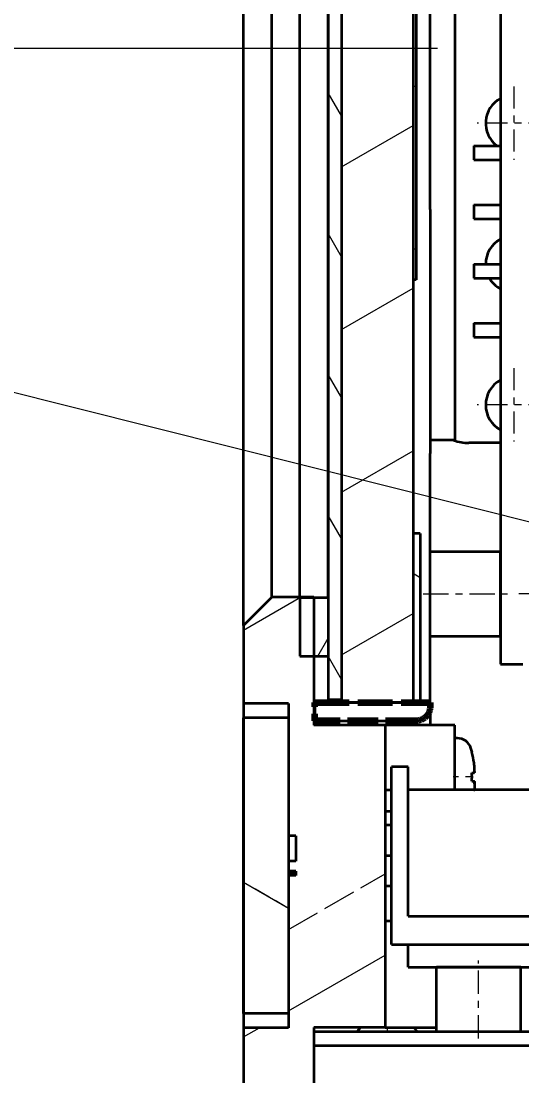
# Model space of a CAD drawing. Extents: x 23 to 417, y 3 to 294.
# Drawn here: x 130.62 to 137.74, y 83.23 to 98.2 of the extents above; entities that cross this region are included whole.
import ezdxf
from ezdxf.enums import TextEntityAlignment as Align

# ---------------------------------------------------------------- set-up
doc = ezdxf.new("R2010")
doc.units = 0
doc.linetypes.add('DASHDOT', pattern=[18.5, 12, -3, 0.5, -3])
doc.linetypes.add('DASHED', pattern=[15, 12, -3])
doc.layers.get('0').update_dxf_attribs({"lineweight": 13})
doc.styles.get("Standard").update_dxf_attribs({"font": 'isocp.shx'})
doc.dimstyles.get("Standard").update_dxf_attribs({"dimtxt": 2.5, "dimasz": 2.5, "dimexe": 1.25, "dimexo": 0.625, "dimtad": 1, "dimtxsty": 'Standard', "dimcen": 2.5, "dimadec": 0, "dimazin": 0, "dimtfac": 1, "dimtmove": 0, "dimatfit": 0, "dimfxl": 0, "dimarcsym": 0})

# ---------------------------------------------------------------- blocks, each defined once
blk = doc.blocks.new('*D489')
at = {"color": 30, "lineweight": 13, "transparency": 16777216}
for p, q in [((139.311, 96.489), (139.311, 76.005)), ((115.691, 76.005), (144.311, 76.005))]:
    blk.add_line(p, q, dxfattribs=at)
at = {"color": 30, "lineweight": 13, "ltscale": 0.117668, "transparency": 16777216}
blk.add_line((133.781, 80.712), (133.781, 76.005), dxfattribs=at)
at = {"color": 30, "lineweight": 13, "transparency": 16777216}
for points in [[(131.849, 75.488), (133.781, 76.005), (131.849, 76.523)], [(141.243, 76.523), (139.311, 76.005), (141.243, 75.488)]]:
    blk.add_lwpolyline(points, dxfattribs=at)
for s, height, width, p, p2 in [('[', 2, 1.552527, (124.729, 78.005), (125.505, 78.005)), (']', 2, 1.552524, (129.059, 78.005), (129.835, 78.005)), ('27.7', 2, 1.341762, (115.691, 78.005), (121.729, 78.005)), ('1', 2, 2.21984, (126.505, 78.005), (128.059, 78.005)), ('/', 1, 1.818182, (122.729, 78.505), (123.729, 78.505))]:
    blk.add_text(s, height=height, dxfattribs=dict(at, width=width)).set_placement(p, p2, align=Align.FIT)
blk = doc.blocks.new('BLOCK4470')
at = {"color": 7, "linetype": 'DASHDOT', "lineweight": 13, "ltscale": 0.13}
for p, q in [((-15.3, -30.2), (-15.3, -35.4)), ((-12.7, -32.8), (-17.9, -32.8))]:
    blk.add_line(p, q, dxfattribs=at)
blk = doc.blocks.new('BLOCK4481')
at = {"color": 7, "linetype": 'DASHDOT', "lineweight": 13, "ltscale": 0.13}
for p, q in [((-15.3, -10.2), (-15.3, -15.4)), ((-12.7, -12.8), (-17.9, -12.8))]:
    blk.add_line(p, q, dxfattribs=at)
blk = doc.blocks.new('BLOCK4551')
at = {"color": 7, "lineweight": 13}
blk.add_line((1.613, -45.071), (-69.923, -27.135), dxfattribs=at)
blk = doc.blocks.new('BLOCK4554')
at = {"color": 7, "lineweight": 35}
for p, q in [((-34.5, -48.45), (-34.5, 49.55)), ((-28.5, 49.88), (-28.5, -53.72)), ((-27.55, 50.08), (-27.55, -53.92)), ((-27.55, 49.88), (-27.55, -53.72)), ((-22.45, 50.08), (-22.45, -53.92)), ((-32.5, -46.45), (-32.5, 47.55)), ((-30.5, -46.45), (-30.5, 47.55)), ((-28.5, -46.47), (-28.5, 47.57)), ((-16.25, 47.3), (-16.25, -51.2)), ((-19.5, 39.3), (-19.5, -35.3)), ((-22.45, 15.08), (-22.45, -23.92)), ((-22.25, 15.08), (-22.25, -23.92)), ((-34.5, -76), (-34.5, -55)), ((-34.5, -55), (-34.5, -76)), ((-31.3, -55), (-31.3, -76)), ((-24.45, -55.52), (-24.45, -76.997)), ((-22.8, -71.097), (12.2, -71.097)), ((-22.8, -72.697), (12.2, -72.697)), ((48.9, -77.297), (-29.5, -77.297)), ((48.9, -78.297), (-29.5, -78.297))]:
    blk.add_line(p, q, dxfattribs=at)
at = {"color": 7, "lineweight": 35, "ltscale": 0.487499}
blk.add_line((-21.25, -18.92), (-21.25, 0.58), dxfattribs=at)
at = {"color": 7, "lineweight": 35, "ltscale": 0.047501}
for p, q in [((-18.15, -14.4), (-16.25, -14.4)), ((-18.15, -14.4), (-16.25, -14.4)), ((-18.15, -15.4), (-16.25, -15.4)), ((-18.15, -18.6), (-16.25, -18.6)), ((-18.15, -18.6), (-16.25, -18.6)), ((-18.15, -19.6), (-16.25, -19.6)), ((-18.15, -22.8), (-16.25, -22.8)), ((-18.15, -22.8), (-16.25, -22.8)), ((-18.15, -23.8), (-16.25, -23.8)), ((-18.15, -27), (-16.25, -27)), ((-18.15, -27), (-16.25, -27)), ((-18.15, -28), (-16.25, -28))]:
    blk.add_line(p, q, dxfattribs=at)
at = {"color": 7, "lineweight": 35, "ltscale": 0.025}
for p, q in [((-18.15, -14.4), (-18.15, -15.4)), ((-18.15, -18.6), (-18.15, -19.6)), ((-18.15, -22.8), (-18.15, -23.8)), ((-18.15, -27), (-18.15, -28)), ((-34.5, -54), (-34.5, -55)), ((-34.5, -76), (-34.5, -77)), ((-29.5, -77.297), (-29.5, -78.297))]:
    blk.add_line(p, q, dxfattribs=at)
at = {"color": 7, "lineweight": 35, "ltscale": 0.216506}
for p, q in [((-21.25, -18.92), (-21.25, -27.58)), ((-21.25, -27.58), (-21.25, -36.241))]:
    blk.add_line(p, q, dxfattribs=at)
at = {"color": 7, "lineweight": 35, "ltscale": 0.005}
blk.add_line((-22.25, -23.92), (-22.45, -23.92), dxfattribs=at)
at = {"color": 7, "lineweight": 35, "ltscale": 0.04375}
blk.add_line((-19.5, -35.3), (-21.25, -35.3), dxfattribs=at)
at = {"color": 7, "lineweight": 35, "ltscale": 0.056252}
blk.add_line((-16.25, -35.5), (-18.5, -35.5), dxfattribs=at)
at = {"color": 7, "lineweight": 35, "ltscale": 0.441987}
blk.add_line((-21.25, -53.92), (-21.25, -36.241), dxfattribs=at)
at = {"color": 7, "lineweight": 35, "ltscale": 0.3}
for p, q in [((-22.45, -41.92), (-22.45, -53.92)), ((-21.95, -41.92), (-21.95, -53.92))]:
    blk.add_line(p, q, dxfattribs=at)
at = {"color": 7, "lineweight": 35, "ltscale": 0.0125}
for p, q in [((-21.95, -41.92), (-22.45, -41.92)), ((-21.95, -53.92), (-22.45, -53.92)), ((-30.8, -63.38), (-31.3, -63.38)), ((-30.8, -65.18), (-31.3, -65.18)), ((-30.8, -65.897), (-31.3, -65.897)), ((-31.3, -66.047), (-30.8, -66.047)), ((-30.8, -66.197), (-31.3, -66.197))]:
    blk.add_line(p, q, dxfattribs=at)
at = {"color": 7, "lineweight": 35, "ltscale": 0.125}
for p, q in [((-21.25, -43.2), (-16.25, -43.2)), ((-21.25, -49.2), (-16.25, -49.2))]:
    blk.add_line(p, q, dxfattribs=at)
at = {"color": 7, "lineweight": 35, "ltscale": 0.15}
blk.add_line((-16.25, -49.2), (-16.25, -43.2), dxfattribs=at)
at = {"color": 7, "lineweight": 35, "ltscale": 0.070711}
blk.add_line((-32.5, -46.45), (-34.5, -48.45), dxfattribs=at)
at = {"color": 7, "lineweight": 35, "ltscale": 0.075}
for p, q in [((-29.5, -46.45), (-32.5, -46.45)), ((-17.8, -72.697), (-20.8, -72.697)), ((-14.8, -72.697), (-17.8, -72.697)), ((-17.8, -77.297), (-20.8, -77.297)), ((-14.8, -77.297), (-17.8, -77.297))]:
    blk.add_line(p, q, dxfattribs=at)
at = {"color": 7, "lineweight": 35, "ltscale": 0.10425}
for p, q in [((-30.5, -46.47), (-30.5, -50.64)), ((-28.5, -46.47), (-28.5, -50.64))]:
    blk.add_line(p, q, dxfattribs=at)
at = {"color": 7, "lineweight": 35, "ltscale": 0.05}
for p, q in [((-30.5, -46.47), (-28.5, -46.47)), ((-30.5, -50.64), (-28.5, -50.64))]:
    blk.add_line(p, q, dxfattribs=at)
at = {"color": 7, "lineweight": 35, "ltscale": 0.22675}
blk.add_line((-29.5, -46.45), (-29.5, -55.52), dxfattribs=at)
at = {"color": 7, "lineweight": 35, "ltscale": 0.13875}
blk.add_line((-34.5, -48.45), (-34.5, -54), dxfattribs=at)
at = {"color": 7, "lineweight": 35, "ltscale": 0.04}
for p, q in [((-16.25, -51.2), (-14.65, -51.2)), ((-22.8, -72.697), (-22.8, -71.097))]:
    blk.add_line(p, q, dxfattribs=at)
at = {"color": 7, "lineweight": 35, "ltscale": 0.02375}
blk.add_line((-27.55, -53.72), (-28.5, -53.72), dxfattribs=at)
at = {"color": 7, "lineweight": 35, "ltscale": 0.08}
for p, q in [((-31.3, -54), (-34.5, -54)), ((-31.3, -55), (-34.5, -55)), ((-31.3, -76), (-34.5, -76)), ((-31.3, -77), (-34.5, -77))]:
    blk.add_line(p, q, dxfattribs=at)
at = {"color": 7, "lineweight": 35, "ltscale": 0.23449}
blk.add_line((-31.3, -54), (-31.3, -63.38), dxfattribs=at)
at = {"color": 7, "lineweight": 35, "ltscale": 0.205}
blk.add_line((-29.45, -53.92), (-21.25, -53.92), dxfattribs=at)
at = {"color": 7, "lineweight": 35, "ltscale": 0.0325}
blk.add_line((-29.45, -53.92), (-29.45, -55.22), dxfattribs=at)
at = {"color": 7, "lineweight": 35, "ltscale": 0.1275}
blk.add_line((-22.45, -53.92), (-27.55, -53.92), dxfattribs=at)
at = {"color": 7, "lineweight": 35, "ltscale": 0.0075}
for p, q in [((-21.25, -53.92), (-21.25, -54.22)), ((-30.8, -65.897), (-30.8, -66.197))]:
    blk.add_line(p, q, dxfattribs=at)
at = {"color": 7, "lineweight": 35, "ltscale": 0.029761}
blk.add_line((-21.25, -54.23), (-21.25, -55.42), dxfattribs=at)
at = {"color": 7, "lineweight": 35, "ltscale": 0.18}
blk.add_line((-29.45, -55.22), (-22.25, -55.22), dxfattribs=at)
at = {"color": 7, "lineweight": 35, "ltscale": 0.005016}
blk.add_line((-22.45, -55.219), (-22.45, -55.42), dxfattribs=at)
at = {"color": 7, "lineweight": 35, "ltscale": 0.007499}
blk.add_line((-22.45, -55.52), (-22.45, -55.22), dxfattribs=at)
at = {"color": 7, "lineweight": 35, "ltscale": 0.12625}
for p, q in [((-24.45, -55.52), (-29.5, -55.52)), ((-24.45, -76.997), (-29.5, -76.997))]:
    blk.add_line(p, q, dxfattribs=at)
at = {"color": 7, "lineweight": 35, "ltscale": 0.12375}
blk.add_line((-19.5, -55.52), (-24.45, -55.52), dxfattribs=at)
at = {"color": 7, "lineweight": 35, "ltscale": 0.0025}
for p, q in [((-22.45, -55.42), (-22.45, -55.52)), ((-21.25, -55.42), (-21.25, -55.52))]:
    blk.add_line(p, q, dxfattribs=at)
at = {"color": 7, "lineweight": 35, "ltscale": 0.114415}
blk.add_line((-19.5, -60.097), (-19.5, -55.52), dxfattribs=at)
at = {"color": 7, "lineweight": 35, "ltscale": 0.004728}
blk.add_line((-19.311, -56.45), (-19.5, -56.45), dxfattribs=at)
at = {"color": 7, "lineweight": 35, "ltscale": 0.000166027}
blk.add_line((-18.279, -57.45), (-18.272, -57.45), dxfattribs=at)
at = {"color": 7, "lineweight": 35, "ltscale": 0.315}
blk.add_line((-24, -71.097), (-24, -58.497), dxfattribs=at)
at = {"color": 7, "lineweight": 35, "ltscale": 0.03}
blk.add_line((-22.8, -58.497), (-24, -58.497), dxfattribs=at)
at = {"color": 7, "lineweight": 35, "ltscale": 0.265}
blk.add_line((-22.8, -69.097), (-22.8, -58.497), dxfattribs=at)
at = {"color": 7, "lineweight": 35, "ltscale": 0.003766}
for p, q in [((-18.279, -58.9), (-18.128, -58.9)), ((-18.279, -59.5), (-18.128, -59.5))]:
    blk.add_line(p, q, dxfattribs=at)
at = {"color": 7, "lineweight": 35, "ltscale": 0.000363126}
blk.add_line((-34.5, -60.51), (-34.5, -60.496), dxfattribs=at)
at = {"color": 7, "lineweight": 35, "ltscale": 0.004252}
blk.add_line((-34.5, -60.68), (-34.5, -60.51), dxfattribs=at)
at = {"color": 7, "lineweight": 35, "ltscale": 0.01125}
for p, q in [((-24, -60.147), (-24.45, -60.147)), ((-24, -61.647), (-24.45, -61.647)), ((-24, -62.631), (-24.45, -62.631)), ((-24, -64.797), (-24.45, -64.797)), ((-24, -66.962), (-24.45, -66.962)), ((-24, -69.447), (-24.45, -69.447))]:
    blk.add_line(p, q, dxfattribs=at)
at = {"color": 7, "lineweight": 35, "ltscale": 0.2825}
for p, q in [((-22.8, -60.097), (-11.5, -60.097)), ((-22.8, -69.097), (-11.5, -69.097))]:
    blk.add_line(p, q, dxfattribs=at)
at = {"color": 7, "lineweight": 35, "ltscale": 0.002616}
blk.add_line((-18.114, -60.096), (-18.128, -60.2), dxfattribs=at)
at = {"color": 7, "lineweight": 35, "ltscale": 0.008882}
blk.add_line((-34.5, -61.036), (-34.5, -60.68), dxfattribs=at)
at = {"color": 7, "lineweight": 35, "ltscale": 0.01317}
blk.add_line((-34.5, -61.562), (-34.5, -61.036), dxfattribs=at)
at = {"color": 7, "lineweight": 35, "ltscale": 0.016953}
blk.add_line((-34.5, -62.24), (-34.5, -61.562), dxfattribs=at)
at = {"color": 7, "lineweight": 35, "ltscale": 0.020084}
blk.add_line((-34.5, -63.044), (-34.5, -62.24), dxfattribs=at)
at = {"color": 7, "lineweight": 35, "ltscale": 0.022443}
blk.add_line((-34.5, -63.942), (-34.5, -63.044), dxfattribs=at)
at = {"color": 7, "lineweight": 35, "ltscale": 0.045}
blk.add_line((-30.8, -63.38), (-30.8, -65.18), dxfattribs=at)
at = {"color": 7, "lineweight": 35, "ltscale": 0.02394}
blk.add_line((-34.5, -64.899), (-34.5, -63.942), dxfattribs=at)
at = {"color": 7, "lineweight": 35, "ltscale": 0.024517}
blk.add_line((-34.5, -64.899), (-34.5, -65.88), dxfattribs=at)
at = {"color": 7, "lineweight": 35, "ltscale": 0.024152}
blk.add_line((-34.5, -66.846), (-34.5, -65.88), dxfattribs=at)
at = {"color": 7, "lineweight": 35, "ltscale": 0.017924}
blk.add_line((-31.3, -65.18), (-31.3, -65.897), dxfattribs=at)
at = {"color": 7, "lineweight": 35, "ltscale": 0.270075}
blk.add_line((-31.3, -66.197), (-31.3, -77), dxfattribs=at)
at = {"color": 7, "lineweight": 35, "ltscale": 0.022858}
blk.add_line((-34.5, -67.76), (-34.5, -66.846), dxfattribs=at)
at = {"color": 7, "lineweight": 35, "ltscale": 0.020686}
blk.add_line((-34.5, -68.588), (-34.5, -67.76), dxfattribs=at)
at = {"color": 7, "lineweight": 35, "ltscale": 0.017719}
blk.add_line((-34.5, -69.296), (-34.5, -68.588), dxfattribs=at)
at = {"color": 7, "lineweight": 35, "ltscale": 0.014071}
blk.add_line((-34.5, -69.859), (-34.5, -69.296), dxfattribs=at)
at = {"color": 7, "lineweight": 35, "ltscale": 0.009883}
blk.add_line((-34.5, -70.255), (-34.5, -69.859), dxfattribs=at)
at = {"color": 7, "lineweight": 35, "ltscale": 0.005314}
blk.add_line((-34.5, -70.467), (-34.5, -70.255), dxfattribs=at)
at = {"color": 7, "lineweight": 35, "ltscale": 0.000905022}
blk.add_line((-34.5, -70.503), (-34.5, -70.467), dxfattribs=at)
at = {"color": 7, "lineweight": 35, "ltscale": 0.3125}
blk.add_line((-24, -71.097), (-11.5, -71.097), dxfattribs=at)
at = {"color": 7, "lineweight": 35, "ltscale": 0.115}
for p, q in [((-20.8, -77.297), (-20.8, -72.697)), ((-14.8, -77.297), (-14.8, -72.697))]:
    blk.add_line(p, q, dxfattribs=at)
at = {"color": 7, "lineweight": 35, "ltscale": 0.375}
blk.add_line((-34.5, -77), (-34.5, -92), dxfattribs=at)
at = {"color": 7, "lineweight": 35, "ltscale": 0.400054}
blk.add_line((-29.5, -76.997), (-29.5, -93), dxfattribs=at)
at = {"color": 7, "lineweight": 35, "ltscale": 0.009878}
blk.add_line((-26.188, -76.997), (-26.445, -77.297), dxfattribs=at)
at = {"color": 7, "lineweight": 35, "ltscale": 0.09125}
blk.add_line((-24.45, -76.997), (-20.8, -76.997), dxfattribs=at)
at = {"color": 7, "lineweight": 35, "ltscale": 0.00988}
blk.add_line((-22.416, -76.997), (-22.159, -77.297), dxfattribs=at)
at = {"color": 7, "lineweight": 35}
for centre, radius, start, end in [((-15.3, -12.8), 2, 118.35727, 233.16326), ((-15.3, -22.8), 2, 118.35727, 180), ((-15.3, -22.8), 2, 210.02297, 241.64273), ((-15.3, -32.8), 2, 118.35727, 241.64273), ((-18.5, -32.5), 3, 248.96071, 270), ((-22.25, -54.22), 1, 270, 360), ((-19.311, -57.45), 1, 16.95777, 90), ((-25.083, -59.209), 7.035, 14.48147, 16.94945), ((-25.05, -59.2), 6.993, 8.22073, 14.49138), ((-25.05, -59.2), 6.993, 8.22073, 14.49138), ((-25.051, -59.2), 6.779, 357.46356, 2.53643), ((-25.051, -59.2), 6.779, 357.46356, 2.53643), ((-19.018, -59.688), 0.931, 359.62397, 7.02714)]:
    blk.add_arc(centre, radius, start, end, dxfattribs=at)
for points, knots in [([(-18.094, -58.825), (-18.088, -58.784), (-18.087, -58.741), (-18.086, -58.701), (-18.086, -58.636), (-18.092, -58.543), (-18.093, -58.519), (-18.097, -58.464), (-18.104, -58.389), (-18.11, -58.344), (-18.115, -58.29), (-18.128, -58.203), (-18.128, -58.202), (-18.128, -58.201), (-18.128, -58.2)], [0, 0, 0, 0, 0, 0, 3.420497, 3.420497, 3.420497, 4.54728, 4.54728, 4.54728, 5.675055, 5.675055, 5.675055, 5.688236, 5.688236, 5.688236, 5.688236, 5.688236, 5.688236]), ([(-18.128, -58.9), (-18.123, -58.9), (-18.119, -58.898), (-18.116, -58.895), (-18.104, -58.879), (-18.099, -58.857), (-18.096, -58.844), (-18.091, -58.808), (-18.088, -58.771), (-18.087, -58.75), (-18.087, -58.729), (-18.087, -58.706)], [0, 0, 0, 0, 0, 0, 0.426928, 0.426928, 0.426928, 1.843393, 1.843393, 1.843393, 3.451679, 3.451679, 3.451679, 3.451679, 3.451679, 3.451679]), ([(-18.094, -58.825), (-18.096, -58.841), (-18.099, -58.856), (-18.102, -58.867), (-18.107, -58.886), (-18.119, -58.897), (-18.122, -58.899), (-18.125, -58.9), (-18.128, -58.9)], [0, 0, 0, 0, 0, 0, 1.302594, 1.302594, 1.302594, 1.609999, 1.609999, 1.609999, 1.609999, 1.609999, 1.609999]), ([(-18.128, -59.5), (-18.122, -59.5), (-18.117, -59.504), (-18.114, -59.507), (-18.103, -59.525), (-18.098, -59.548), (-18.095, -59.562), (-18.087, -59.621), (-18.086, -59.684), (-18.086, -59.726), (-18.087, -59.802), (-18.096, -59.923), (-18.1, -59.966), (-18.105, -60.016), (-18.114, -60.096)], [0, 0, 0, 0, 0, 0, 0.532296, 0.532296, 0.532296, 1.930516, 1.930516, 1.930516, 5.416627, 5.416627, 5.416627, 6.958888, 6.958888, 6.958888, 6.958888, 6.958888, 6.958888]), ([(-18.094, -59.575), (-18.096, -59.559), (-18.099, -59.544), (-18.102, -59.533), (-18.107, -59.514), (-18.119, -59.503), (-18.122, -59.501), (-18.125, -59.5), (-18.128, -59.5)], [0, 0, 0, 0, 0, 0, 1.302594, 1.302594, 1.302594, 1.609999, 1.609999, 1.609999, 1.609999, 1.609999, 1.609999])]:
    blk.add_open_spline(points, degree=5, knots=knots, dxfattribs=at)
blk = doc.blocks.new('BLOCK4588')
at = {"color": 7, "lineweight": 13, "ltscale": 0.036851}
blk.add_line((-29.237, -50.64), (-28.5, -49.363), dxfattribs=at)
blk = doc.blocks.new('BLOCK4589')
at = {"color": 7, "lineweight": 13, "ltscale": 0.005774}
for p, q in [((-22.25, 12.846), (-22.45, 12.962)), ((-22.25, 1.299), (-22.45, 1.415)), ((-22.25, -10.248), (-22.45, -10.132)), ((-22.25, -21.795), (-22.45, -21.68))]:
    blk.add_line(p, q, dxfattribs=at)
blk = doc.blocks.new('BLOCK4590')
at = {"color": 7, "lineweight": 13, "ltscale": 0.014434}
blk.add_line((-21.95, -45.062), (-22.45, -44.774), dxfattribs=at)
blk = doc.blocks.new('BLOCK4591')
at = {"color": 7, "lineweight": 13, "ltscale": 0.147224}
for p, q in [((-27.55, -15.906), (-22.45, -12.962)), ((-27.55, -27.453), (-22.45, -24.509)), ((-27.55, -39), (-22.45, -36.056)), ((-27.55, -50.547), (-22.45, -47.603))]:
    blk.add_line(p, q, dxfattribs=at)
blk = doc.blocks.new('BLOCK4592')
at = {"color": 7, "lineweight": 13, "ltscale": 0.0475}
for p, q in [((-27.55, -12.282), (-28.5, -10.637)), ((-27.55, -22.282), (-28.5, -20.637)), ((-27.55, -32.282), (-28.5, -30.637)), ((-27.55, -42.282), (-28.5, -40.637)), ((-27.55, -52.282), (-28.5, -50.637))]:
    blk.add_line(p, q, dxfattribs=at)
blk = doc.blocks.new('BLOCK4613')
at = {"color": 7, "linetype": 'DASHED', "lineweight": 140, "ltscale": 0.0325}
blk.add_line((-29.45, -55.22), (-29.45, -53.92), dxfattribs=at)
at = {"color": 7, "linetype": 'DASHED', "lineweight": 140, "ltscale": 0.205}
blk.add_line((-29.45, -53.92), (-21.25, -53.92), dxfattribs=at)
at = {"color": 7, "linetype": 'DASHED', "lineweight": 140, "ltscale": 0.001122}
for p, q in [((-21.349, -54.654), (-21.369, -54.694)), ((-21.33, -54.613), (-21.349, -54.654)), ((-21.314, -54.571), (-21.33, -54.613)), ((-21.299, -54.529), (-21.314, -54.571)), ((-21.286, -54.486), (-21.299, -54.529)), ((-21.275, -54.443), (-21.286, -54.486)), ((-21.266, -54.399), (-21.275, -54.443)), ((-21.259, -54.354), (-21.266, -54.399)), ((-21.254, -54.31), (-21.259, -54.354)), ((-21.251, -54.265), (-21.254, -54.31)), ((-21.25, -54.22), (-21.251, -54.265)), ((-22.205, -55.219), (-22.25, -55.22)), ((-22.16, -55.216), (-22.205, -55.219)), ((-22.116, -55.211), (-22.16, -55.216)), ((-22.071, -55.204), (-22.116, -55.211)), ((-22.027, -55.195), (-22.071, -55.204)), ((-21.984, -55.184), (-22.027, -55.195)), ((-21.941, -55.171), (-21.984, -55.184)), ((-21.899, -55.156), (-21.941, -55.171)), ((-21.857, -55.14), (-21.899, -55.156)), ((-21.816, -55.121), (-21.857, -55.14)), ((-21.776, -55.101), (-21.816, -55.121)), ((-21.737, -55.078), (-21.776, -55.101)), ((-21.699, -55.055), (-21.737, -55.078)), ((-21.662, -55.029), (-21.699, -55.055)), ((-21.627, -55.002), (-21.662, -55.029)), ((-21.592, -54.973), (-21.627, -55.002)), ((-21.559, -54.943), (-21.592, -54.973)), ((-21.527, -54.911), (-21.559, -54.943)), ((-21.497, -54.878), (-21.527, -54.911)), ((-21.468, -54.843), (-21.497, -54.878)), ((-21.441, -54.808), (-21.468, -54.843)), ((-21.415, -54.771), (-21.441, -54.808)), ((-21.392, -54.733), (-21.415, -54.771)), ((-21.369, -54.694), (-21.392, -54.733))]:
    blk.add_line(p, q, dxfattribs=at)
at = {"color": 7, "linetype": 'DASHED', "lineweight": 140, "ltscale": 0.0075}
blk.add_line((-21.25, -53.92), (-21.25, -54.22), dxfattribs=at)
at = {"color": 7, "linetype": 'DASHED', "lineweight": 140, "ltscale": 0.18}
blk.add_line((-22.25, -55.22), (-29.45, -55.22), dxfattribs=at)
blk = doc.blocks.new('BLOCK4616')
at = {"color": 7, "lineweight": 13, "ltscale": 0.092376}
blk.add_line((-31.3, -68.531), (-34.5, -66.684), dxfattribs=at)
at = {"color": 7, "linetype": 'DASHED', "lineweight": 13, "ltscale": 0.092376}
blk.add_line((-31.3, -68.531), (-34.5, -66.684), dxfattribs=at)
blk = doc.blocks.new('BLOCK4617')
at = {"color": 7, "lineweight": 13, "ltscale": 0.116805}
blk.add_line((-34.5, -48.786), (-30.454, -46.45), dxfattribs=at)
at = {"color": 7, "linetype": 'DASHED', "lineweight": 13, "ltscale": 0.197742}
blk.add_line((-31.3, -70.033), (-24.45, -66.078), dxfattribs=at)
at = {"color": 7, "lineweight": 13, "ltscale": 0.197742}
blk.add_line((-31.3, -75.806), (-24.45, -71.851), dxfattribs=at)
at = {"color": 7, "lineweight": 13, "ltscale": 0.032704}
blk.add_line((-34.5, -77.654), (-33.367, -77), dxfattribs=at)

msp = doc.modelspace()

# ---------------------------------------------------------------- linework, layer by layer
at = {"color": 7, "linetype": 'DASHDOT', "lineweight": 13}
msp.add_line((173.5379, 97.8119), (127.443, 97.8119), dxfattribs=at)
at = {"color": 7, "linetype": 'DASHDOT', "lineweight": 13, "ltscale": 0.03}
msp.add_line((136.3307, 90.0718), (137.5307, 90.0718), dxfattribs=at)
at = {"color": 7, "linetype": 'DASHDOT', "lineweight": 13, "ltscale": 0.016984}
msp.add_line((138.3733, 90.0718), (137.6939, 90.0718), dxfattribs=at)
at = {"color": 7, "linetype": 'DASHDOT', "lineweight": 13, "ltscale": 0.00026083}
msp.add_line((137.0645, 87.6718), (137.054, 87.6718), dxfattribs=at)
at = {"color": 7, "linetype": 'DASHDOT', "lineweight": 13, "ltscale": 0.006877}
msp.add_line((137.0327, 87.4718), (136.7576, 87.4718), dxfattribs=at)
at = {"color": 7, "linetype": 'DASHDOT', "lineweight": 13, "ltscale": 0.000255833}
msp.add_line((137.0643, 87.2718), (137.054, 87.2718), dxfattribs=at)
at = {"color": 7, "linetype": 'DASHDOT', "lineweight": 13, "ltscale": 0.002703}
msp.add_line((135.8897, 86.9825), (135.7815, 86.9825), dxfattribs=at)
at = {"color": 7, "linetype": 'DASHDOT', "lineweight": 13, "ltscale": 0.0276}
msp.add_line((137.1207, 83.7603), (137.1207, 84.8643), dxfattribs=at)
at = {"color": 7, "linetype": 'DASHDOT', "lineweight": 13, "ltscale": 0.001803}
msp.add_line((135.8203, 83.9184), (135.8203, 83.8462), dxfattribs=at)

# ---------------------------------------------------------------- block references
at = {"lineweight": 0, "xscale": 0.2, "yscale": 0.2, "zscale": 0.2}
for name in ['BLOCK4554', 'BLOCK4592', 'BLOCK4591', 'BLOCK4589', 'BLOCK4481', 'BLOCK4551', 'BLOCK4470', 'BLOCK4590', 'BLOCK4617', 'BLOCK4588', 'BLOCK4613', 'BLOCK4616']:
    msp.add_blockref(name, (140.6807, 99.3118), dxfattribs=at)

# ---------------------------------------------------------------- dimensions: what is measured, and where the dimension line sits
at = {"color": 0, "lineweight": 0}
dim = msp.add_linear_dim(base=(133.7807, 76.0052), p1=(139.3107, 96.6887), p2=(133.7807, 80.9119), angle=179.99905, dimstyle='Standard', override={"dimlfac": 5}, dxfattribs=at)
dim.commit()
dim.dimension.update_dxf_attribs({"geometry": '*D489', "text_midpoint": (122.7632, 76.0052), "dimtype": 160})

doc.saveas('drawing.dxf')
